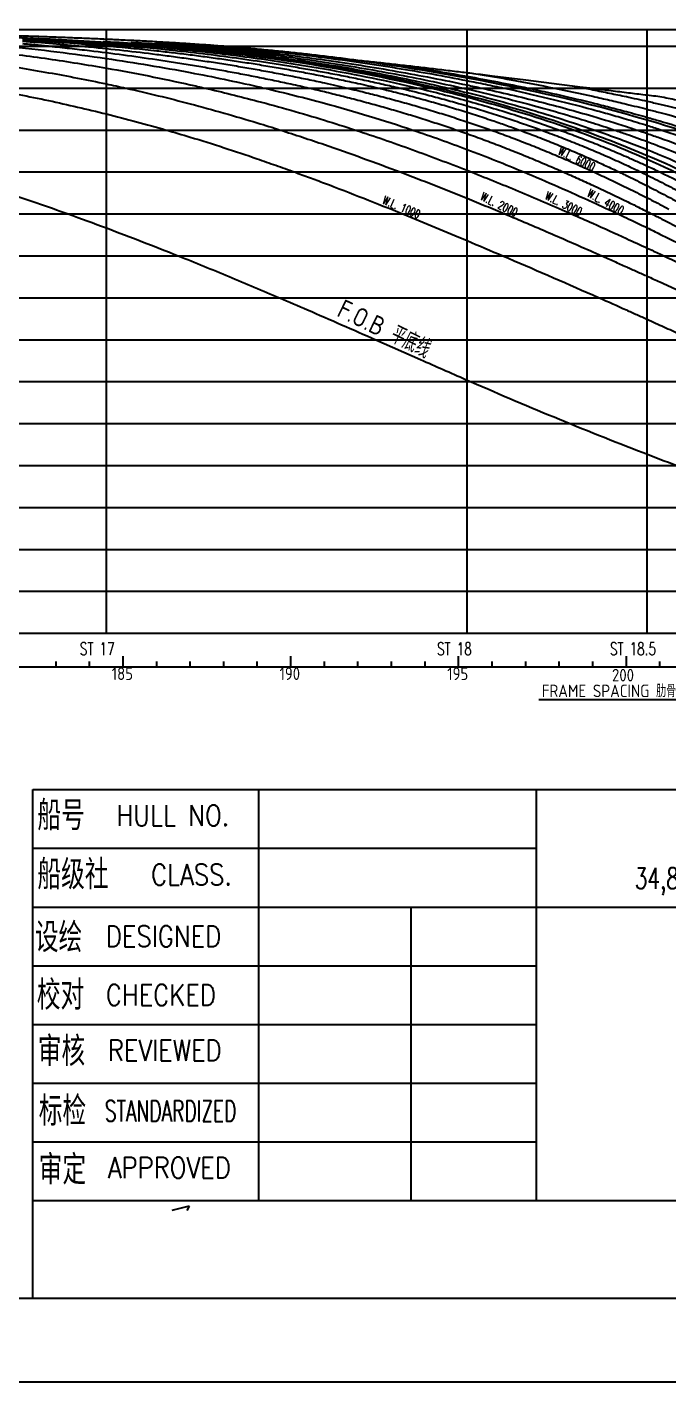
# Model space of a CAD drawing. Extents: x -990827 to -799530, y -79356 to 40656.
# Drawn here: x -837668 to -822386, y -79356 to -47049 of the extents above; entities that cross this region are included whole.
import ezdxf
from ezdxf.enums import TextEntityAlignment as Align

# ---------------------------------------------------------------- set-up
doc = ezdxf.new("R2010")
doc.units = 0
doc.header["$MEASUREMENT"] = 0
for name, color, linetype in [('FRAME', 7, 'Continuous'), ('grid', 7, 'Continuous'), ('sta', 7, 'Continuous')]:
    doc.layers.add(name, color=color, linetype=linetype)
doc.styles.add('BTL', font='simplex.shx', dxfattribs={"width": 0.85, "bigfont": 'hzdxf.shx'})
doc.styles.add('ROMANS', font='romans.shx', dxfattribs={"width": 0.7, "height": 125})
doc.styles.get("Standard").update_dxf_attribs({"font": 'gbenor.shx', "bigfont": 'gbcbig.shx'})

# ---------------------------------------------------------------- blocks, each defined once
blk = doc.blocks.new('biaochi')
at = {"color": 253}
for p, q in [((-181560, 0), (0, 0)), ((-32600, 0), (-32600, 125)), ((-31800, 0), (-31800, 125)), ((-31000, 0), (-31000, 250)), ((-31000, 0), (-31000, 125)), ((-30200, 0), (-30200, 125)), ((-29400, 0), (-29400, 125)), ((-28600, 0), (-28600, 125)), ((-27800, 0), (-27800, 125)), ((-27000, 0), (-27000, 250)), ((-27000, 0), (-27000, 125)), ((-26200, 0), (-26200, 125)), ((-25400, 0), (-25400, 125)), ((-24600, 0), (-24600, 125)), ((-23800, 0), (-23800, 125)), ((-23000, 0), (-23000, 250)), ((-23000, 0), (-23000, 125)), ((-22200, 0), (-22200, 125)), ((-21400, 0), (-21400, 125)), ((-20600, 0), (-20600, 125)), ((-19800, 0), (-19800, 125)), ((-19000, 0), (-19000, 250)), ((-18200, 0), (-18200, 125)), ((-12800, -790), (-21084, -790))]:
    blk.add_line(p, q, dxfattribs=at)
at = {"color": 253, "style": 'ROMANS', "width": 0.7}
for s, p in [('ST 17', (-32032, 280)), ('ST 18', (-23514, 280)), ('ST 18.5', (-19391, 280))]:
    blk.add_text(s, height=300, dxfattribs=at).set_placement(p)
at = {"color": 253}
for s, p in [('185', (-31272, -315)), ('190', (-27272, -315)), ('195', (-23272, -315)), ('200', (-19342, -349)), ('FRAME SPACING 肋骨间距 800mm', (-21018, -724))]:
    blk.add_text(s, height=300, dxfattribs=at).set_placement(p)

msp = doc.modelspace()

# ---------------------------------------------------------------- linework, layer by layer
at = {"color": 6}
msp.add_line((-988762.3, -77355.7), (-801529.8, -77355.7), dxfattribs=at)
msp.add_line((-990827, -79355.7), (-799529.8, -79355.7))
at = {"color": 171}
msp.add_lwpolyline([(-838577.1, -48519.4, -0.0076332), (-837158.4, -48800.6, -0.0082835), (-835777.1, -49120.4, -0.0088451), (-834347.2, -49503.6, -0.0035696), (-833777.1, -49671.6, -0.0050101), (-832970.9, -49924.3, -0.0044735), (-832177.1, -50189.8, -0.0023712), (-831733.2, -50345, -0.0020525), (-831292.4, -50503.6, -0.0015856), (-830933.9, -50635.5, -0.0014389), (-830577.1, -50769.2, -0.003501), (-829638.6, -51131.5, -0.0027587), (-828709.7, -51503.6, -0.0019649), (-827941.4, -51819.8, -0.0012638), (-827177.1, -52140.1, -0.0012354), (-826321.6, -52503.6, -0.002974), (-824177.1, -53436.3), (-824025.1, -53503.6, -0.0010641), (-823377.1, -53792.3, -0.0004142), (-823126.9, -53904.7, -0.0002997), (-822877.1, -54017.3), (-822577.1, -54153, -0.0003569), (-822191.4, -54328, -0.000566)], format="xyb", dxfattribs=at)
at = {"color": 3}
msp.add_lwpolyline([(-838193.7, -50981.9, -0.006334), (-836688, -51503.6, -0.0032271), (-835777.1, -51838.3, -0.0055132), (-834061, -52503.6, -0.0032686), (-832852.7, -52996.6, -0.0025757), (-831650.2, -53503.6, -0.0011127), (-830982.7, -53790.7, -0.0018856), (-829354, -54503.6), (-828282.6, -54977.9, 0.0013793), (-827209.8, -55449.6, 0.0047036), (-825100.9, -56346.2, 0.0058655), (-822976.8, -57196.7, 0.001887), (-822173.3, -57503.4, 0.0007538)], format="xyb", dxfattribs=at)
at = {"layer": 'FRAME', "color": 6}
msp.add_line((-837529.8, -77355.7), (-837529.8, -65231.8), dxfattribs=at)
at = {"layer": 'FRAME'}
for p, q in [((-832150.8, -65231.8), (-832150.8, -75031.8)), ((-837529.8, -66631.8), (-825529.8, -66631.8)), ((-828519, -68031.8), (-828519, -75031.8)), ((-837529.8, -69431.8), (-825529.8, -69431.8)), ((-837529.8, -69431.8), (-825529.8, -69431.8)), ((-837529.8, -70831.8), (-825529.8, -70831.8)), ((-837529.8, -72231.8), (-825529.8, -72231.8)), ((-837529.8, -73631.8), (-825529.8, -73631.8)), ((-833805.8, -75161.6), (-834219.3, -75272.3)), ((-833805.8, -75161.6), (-833861.7, -75272.3))]:
    msp.add_line(p, q, dxfattribs=at)
at = {"layer": 'FRAME', "color": 6}
for points in [[(-837529.8, -65231.8), (-801529.8, -65231.8)], [(-837529.8, -65231.8), (-801529.8, -65231.8)], [(-825529.8, -65231.8), (-825529.8, -75031.8)], [(-837529.8, -68031.8), (-801529.8, -68031.8)], [(-837529.8, -75031.8), (-801529.8, -75031.8)], [(-837529.8, -75031.8), (-801529.8, -75031.8)]]:
    msp.add_lwpolyline(points, dxfattribs=at)
at = {"layer": 'grid', "color": 251}
for points in [[(-988270.3, -47103.6), (-804145.3, -47103.6)], [(-835777.1, -61503.6), (-835777.1, -47103.6)], [(-827177.1, -61503.6), (-827177.1, -47103.6)], [(-822877.1, -61503.6), (-822877.1, -47103.6)], [(-988270.3, -47503.6), (-804145.3, -47503.6)], [(-988270.3, -47503.6), (-804145.3, -47503.6)], [(-988270.3, -47503.6), (-804145.3, -47503.6)], [(-988270.3, -48503.6), (-804145.3, -48503.6)], [(-988270.3, -48503.6), (-804145.3, -48503.6)], [(-988270.3, -48503.6), (-804145.3, -48503.6)], [(-988270.3, -49503.6), (-804145.3, -49503.6)], [(-988270.3, -49503.6), (-804145.3, -49503.6)], [(-988270.3, -49503.6), (-804145.3, -49503.6)], [(-988270.3, -50503.6), (-804145.3, -50503.6)], [(-988270.3, -50503.6), (-804145.3, -50503.6)], [(-988270.3, -50503.6), (-804145.3, -50503.6)], [(-988270.3, -51503.6), (-804145.3, -51503.6)], [(-981977.1, -51503.6), (-804145.3, -51503.6)], [(-981977.1, -51503.6), (-804145.3, -51503.6)], [(-988270.3, -52503.6), (-804145.3, -52503.6)], [(-981977.1, -52503.6), (-804145.3, -52503.6)], [(-981977.1, -52503.6), (-804145.3, -52503.6)], [(-988270.3, -53503.6), (-804145.3, -53503.6)], [(-988270.3, -53503.6), (-807827.1, -53503.6)], [(-988270.3, -53503.6), (-807827.1, -53503.6)], [(-988270.3, -54503.6), (-804145.3, -54503.6)], [(-988270.3, -54503.6), (-807827.1, -54503.6)], [(-988270.3, -54503.6), (-807827.1, -54503.6)], [(-988270.3, -55503.6), (-804145.3, -55503.6)], [(-988270.3, -55503.6), (-807827.1, -55503.6)], [(-988270.3, -55503.6), (-807827.1, -55503.6)], [(-988270.3, -56503.6), (-804145.3, -56503.6)], [(-988270.3, -56503.6), (-807827.1, -56503.6)], [(-988270.3, -56503.6), (-807827.1, -56503.6)], [(-988270.3, -57503.6), (-804145.3, -57503.6)], [(-988270.3, -57503.6), (-807827.1, -57503.6)], [(-988270.3, -57503.6), (-807827.1, -57503.6)], [(-988270.3, -58503.6), (-804145.3, -58503.6)], [(-988270.3, -58503.6), (-807827.1, -58503.6)], [(-988270.3, -58503.6), (-807827.1, -58503.6)], [(-988270.3, -59503.6), (-804145.3, -59503.6)], [(-988270.3, -59503.6), (-807827.1, -59503.6)], [(-988270.3, -59503.6), (-807827.1, -59503.6)], [(-988270.3, -60503.6), (-804145.3, -60503.6)], [(-988270.3, -60503.6), (-807827.1, -60503.6)], [(-988270.3, -60503.6), (-807827.1, -60503.6)], [(-988270.3, -61503.6), (-804145.3, -61503.6)]]:
    msp.add_lwpolyline(points, dxfattribs=at)
at = {"layer": 'grid', "color": 151}
for points in [[(-838156.6, -47503.6, -0.0051715), (-836955.2, -47639.3, -0.0056016), (-835777.1, -47798.2, -0.0050331), (-834767.8, -47956.3, -0.0053704), (-833777.1, -48132.6, -0.0045428), (-832970.6, -48292.7, -0.0047675), (-832177.1, -48465.6, -0.0010024), (-832011.8, -48503.6, -0.0044922), (-831288.8, -48678.3, -0.0047133), (-830577.1, -48864.2, -0.0073183), (-829509.3, -49170.8, -0.0075591), (-828468, -49503.6, -0.0047451), (-827817.6, -49729.2, -0.0043749), (-827177.1, -49964.6, -0.0045015), (-826494.5, -50229.3, -0.0040312), (-825821.5, -50503.6, -0.0046659), (-824993.4, -50858, -0.0038672), (-824177.1, -51224.1, -0.0026621), (-823574.9, -51503.6, -0.0008136), (-823377.1, -51597.1, -0.0019365), (-822877.1, -51836.9, -0.0010865), (-822577.1, -51983, -0.0018192), (-822053.3, -52241.8, -0.0015245)], [(-837777.1, -47336.6, -0.002184), (-836973.2, -47378.5, -0.0030093), (-836177.1, -47428.1, -0.0020681), (-835685.4, -47463.8, -0.0023402), (-835197.7, -47503.6, -0.0030622), (-834577.1, -47560.9, -0.0040093), (-833777.1, -47646.2, -0.0041138), (-832977.1, -47744.7, -0.0041907), (-832177.1, -47856.6, -0.0021555), (-831775.5, -47918.1, -0.0022444), (-831377.1, -47982.6, -0.0023229), (-830975.4, -48051.5, -0.002425), (-830577.1, -48123.7, -0.0025114), (-830175.3, -48200.6, -0.0026168), (-829777.1, -48281.1, -0.0027288), (-829375.1, -48366.8, -0.0029051), (-828977.1, -48456.4, -0.0015004), (-828775.6, -48503.6, -0.0045522), (-828177.1, -48651.5, -0.0031703), (-827774.9, -48757.5, -0.0033121), (-827377.1, -48867.9, -0.006901), (-826577.1, -49107.5, -0.0036108), (-826174.6, -49237.3, -0.0038058), (-825777.1, -49372.2, -0.0035932), (-825407.6, -49503.6, -0.0042728), (-824977.1, -49664.4, -0.0041317), (-824574.3, -49822.6, -0.0042281), (-824177.1, -49986.3, -0.0043845), (-823774.1, -50160.6, -0.004496), (-823377.1, -50340.8, -0.0039868), (-823034, -50503.6, -0.0053521), (-822577.1, -50730.9, -0.004641), (-822174.1, -50941.6, -0.0043778)], [(-837777.1, -47385.9, -0.0029932), (-837055.4, -47440.9, -0.0030361), (-836344.9, -47503.6, -0.0004083), (-836262.2, -47511.4, -0.0003637), (-836177.1, -47519.7, -0.003602), (-835364.5, -47604.7, -0.003709), (-834577.1, -47698.8, -0.001963), (-834179, -47750.9, -0.001945), (-833777.1, -47806.7, -0.0020359), (-833375.4, -47865.8, -0.0020624), (-832977.1, -47927.7, -0.0021923), (-832576.3, -47993.5, -0.0022034), (-832177.1, -48062.7, -0.0023775), (-831775.2, -48136.1, -0.0023936), (-831377.1, -48212.7, -0.0026062), (-830974.2, -48294.4, -0.0026377), (-830577.1, -48379.4, -0.001905), (-830304.3, -48440.3, -0.0019006), (-830030.9, -48503.6, -0.0008967), (-829903.7, -48533.8, -0.0008927), (-829777.1, -48564.3, -0.0029017), (-829380.5, -48663.1, -0.0028499), (-828977.1, -48768.6, -0.0030792), (-828568.1, -48880.7, -0.0032104), (-828177.1, -48993.2, -0.003503), (-827780.3, -49113.1, -0.0034339), (-827377.1, -49241.1, -0.0034355), (-826987.2, -49370.9, -0.0034905), (-826606, -49503.6, -0.0001248), (-826591.6, -49508.7, -0.0001968), (-826577.1, -49513.9, -0.0036795), (-826174.3, -49661.1, -0.0037155), (-825777.1, -49813, -0.0036375), (-825379.3, -49971.9, -0.0035748), (-824977.1, -50139.2, -0.0034853), (-824575, -50313.3, -0.0034995), (-824177.1, -50492.2), (-824152.2, -50503.6, -0.0032499), (-823767.9, -50683, -0.0031803), (-823377.1, -50871.6, -0.0031364), (-822975.6, -51071.7, -0.0031418), (-822577.1, -51276.6, -0.0016073), (-822363.7, -51388.9, -0.0015933)], [(-835189.4, -47409.7, -0.002817), (-834520.3, -47453.1, -0.0029067), (-833858.7, -47503.6), (-833777.1, -47510.3, -0.0038178), (-832970.9, -47584, -0.0041359), (-832177.1, -47669.3, -0.0086344), (-830577.1, -47882.6, -0.0091797), (-828899.7, -48167.4, -0.0088147), (-827276.9, -48503.6), (-827177.1, -48526.2, -0.0094063), (-825602.6, -48916.4, -0.0114545), (-824177.1, -49333.4, -0.0045268), (-823657.5, -49503.6, -0.0024894), (-823377.1, -49599.8, -0.0022984), (-823126.1, -49688.7, -0.0024578), (-822877.1, -49779.4, -0.0030084), (-822577.1, -49892.6, -0.0073717), (-821836.8, -50189.4, -0.0071424)], [(-834057.5, -47440.3, -0.0013187), (-833777.1, -47459.2, -0.0027121), (-833187.3, -47503.6, -0.0044848), (-832177.1, -47594.2, -0.0072452), (-830577.1, -47775.6, -0.0081012), (-828851.1, -48025.2, -0.0082903), (-827177.1, -48323.7, -0.0022423), (-826736.3, -48411.9, -0.0023776), (-826299.2, -48503.6, -0.0061615), (-825225.6, -48748, -0.0070147), (-824177.1, -49015.9, -0.00284), (-823775, -49127.1, -0.0029481), (-823377.1, -49242.1, -0.0038516), (-822877.1, -49394, -0.0023106), (-822577.1, -49489.2), (-822532.7, -49503.6, -0.0128754), (-820977.1, -50052.4, -0.006643)], [(-838577.1, -47906.9, -0.0071225), (-837158.1, -48136, -0.0084038), (-835777.1, -48403.1, -0.0029461), (-835314.5, -48503.6, -0.0048852), (-834539.5, -48684.5, -0.0046797), (-833777.1, -48878.1, -0.0048649), (-832970.7, -49099.2, -0.0045411), (-832177.1, -49333, -0.0030344), (-831629, -49503.6, -0.0028229), (-831100.7, -49674.8, -0.0026183), (-830577.1, -49850.8, -0.0043671), (-829666.7, -50171, -0.0038185), (-828768.7, -50503.6, -0.0031928), (-827969, -50812.5, -0.0027655), (-827177.1, -51129.4, -0.0014847), (-826723.3, -51315.4, -0.0013345), (-826271.7, -51503.6, -0.0028193), (-825220.3, -51951.9, -0.0019205), (-824177.1, -52408.6), (-823962.6, -52503.6, -0.0004432), (-823669.7, -52633.9, -0.000304), (-823377.1, -52764.7, -0.0003473), (-823126.9, -52876.9, -0.0004488), (-822877.1, -52989.3, -0.0005702), (-822577.1, -53125.1, -0.0007743), (-822163.1, -53313.9, -0.0005968)], [(-826913.5, -48167.7, -0.0036101), (-826126.8, -48305, -0.0050992), (-825095.7, -48503.6, -0.0047635), (-824177.1, -48699.3, -0.0021678), (-823775.5, -48790.7, -0.0022692), (-823377.1, -48885.1, -0.0029752), (-822877.1, -49009.1, -0.0018588), (-822577.1, -49086.6, -0.0046868), (-821833.1, -49289.3, -0.0048566)]]:
    msp.add_lwpolyline(points, format="xyb", dxfattribs=at)
at = {"layer": 'grid', "color": 1}
msp.add_lwpolyline([(-837777.1, -47256.5, -0.0004696), (-837398.7, -47269.6, -0.0004217), (-836977.1, -47284.8, -0.0005043), (-836545.2, -47301.3, -0.0006285), (-836177.1, -47316.1, -0.0008395), (-835785.9, -47333.1, -0.0008337), (-835377.1, -47352.1, -0.0009609), (-834971.6, -47372.5, -0.0009769), (-834577.1, -47393.9, -0.0011625), (-834182.5, -47417, -0.0011414), (-833777.1, -47442.5, -0.0014974), (-833352.3, -47471.6, -0.0016878), (-832977.1, -47499.7, -0.0018561), (-832598.8, -47530.6, -0.0016683), (-832177.1, -47568.2, -0.0015701), (-831767.9, -47607.3, -0.0016442), (-831377.1, -47647.1, -0.0017184), (-830977.5, -47690.6, -0.0017158), (-830577.1, -47736.9, -0.001725), (-830177.8, -47785.9, -0.0017134), (-829777.1, -47837.9, -0.0006459), (-829379.1, -47880.6, -0.0006178), (-828977.1, -47924.8, -0.0006525), (-828569, -47970.7, -0.00068), (-828177.1, -48015.9, -0.0005895), (-827780.5, -48062.6, -0.000567), (-827377.1, -48111, -0.000373), (-827020.2, -48154.6, -0.0003261), (-826577.1, -48209.3), (-825777.1, -48309.5), (-824977.1, -48410.2, 0.000183), (-824482.5, -48472, 0.0001903), (-824177.1, -48509.9, 0.0004074), (-823795.4, -48556.9, 0.0003512), (-823377.1, -48607.7, 0.0004116), (-822980.7, -48655.2, 0.0003615), (-822577.1, -48702.9, -0.0019711), (-822182.9, -48783.4, -0.0019105)], format="xyb", dxfattribs=at)
at = {"layer": 'grid', "color": 171}
for points in [[(-837777.1, -47355.3, -0.0028206), (-836935.9, -47406.4, -0.0031174), (-836177.1, -47461.5, -0.0012674), (-835934.9, -47481.3, -0.0011744), (-835676.4, -47503.6, -0.0026526), (-835122.8, -47555.6, -0.0026929), (-834577.1, -47612.8, -0.0020066), (-834177.8, -47658.5, -0.001993), (-833777.1, -47707.5, -0.0020349), (-833376, -47759.9, -0.0020362), (-832977.1, -47815.3, -0.0021287), (-832576.9, -47874.3, -0.002118), (-832177.1, -47936.7, -0.0022445), (-831775.3, -48003.1, -0.0022544), (-831377.1, -48072.5, -0.0024363), (-830976.1, -48146.2, -0.0024409), (-830577.1, -48223.7, -0.0026534), (-830174, -48306.2, -0.002681), (-829777.1, -48391.8, -0.0017677), (-829532.1, -48447, -0.0017818), (-829288.8, -48503.6, -0.0011762), (-829134.5, -48540.4, -0.0011394), (-828977.1, -48578.8, -0.0031373), (-828571.6, -48681.3, -0.0032132), (-828177.1, -48786.4, -0.003553), (-827774.7, -48899.5, -0.0035859), (-827377.1, -49017.4, -0.0038265), (-826976.3, -49142.7, -0.003824), (-826577.1, -49274.2, -0.0031908), (-826251.1, -49386.7, -0.0031835), (-825926, -49503.6, -0.0007584), (-825851.4, -49531, -0.0007586), (-825777.1, -49558.7, -0.0039641), (-825376.3, -49711.9, -0.0039571), (-824977.1, -49871.9, -0.0039481), (-824575.9, -50040, -0.0039455), (-824177.1, -50214.7, -0.0030661), (-823864.4, -50356.8, -0.0030532), (-823551.9, -50503.6, -0.000854), (-823464.1, -50545.6, -0.0008579), (-823377.1, -50587.7, -0.0039036), (-822976, -50786.2, -0.0038924), (-822577.1, -50991.5, -0.0037774), (-822179.5, -51203.9, -0.0036999)], [(-837777.1, -47440.8, -0.0013719), (-837450.4, -47471.5, -0.0013931), (-837128, -47503.6, -0.0020902), (-836652.5, -47554.3, -0.0020947), (-836177.1, -47609, -0.0036265), (-835372.5, -47710.9, -0.0036632), (-834577.1, -47823.4, -0.0018924), (-834178.5, -47884.3, -0.0018645), (-833777.1, -47948.8, -0.001972), (-833374.7, -48016.6, -0.0019828), (-832977.1, -48086.8, -0.0021487), (-832576.1, -48161, -0.0021579), (-832177.1, -48238.4, -0.0023452), (-831773.4, -48320.6, -0.002385), (-831377.1, -48405.1, -0.0013987), (-831158.5, -48453.4, -0.0013716), (-830937.7, -48503.6, -0.0011837), (-830755.8, -48545.9, -0.0012139), (-830577.1, -48588.3, -0.0027882), (-830179.7, -48686, -0.0027471), (-829777.1, -48789.8, -0.0028848), (-829373.7, -48898.6, -0.0029243), (-828977.1, -49010.6, -0.0032232), (-828572.5, -49130.1, -0.003275), (-828177.1, -49252.6, -0.0032629), (-827800.8, -49374.6, -0.0032047), (-827419.7, -49503.6, -0.000183), (-827398.4, -49511, -0.0002092), (-827377.1, -49518.3, -0.0034407), (-826973, -49661.8, -0.0035001), (-826577.1, -49808.6, -0.0032856), (-826182.8, -49960.9, -0.0031706), (-825777.1, -50123.6, -0.002921), (-825375.5, -50290.4, -0.0029337), (-824977.1, -50461.4, -0.0003129), (-824928.7, -50482.5, -0.0003327), (-824880.7, -50503.6, -0.002427), (-824529.3, -50660, -0.0024102), (-824177.1, -50820.9, -0.0026074), (-823774.3, -51009.9, -0.002634), (-823377.1, -51201.3, -0.0017122), (-823084.4, -51345.4, -0.0015902), (-822768.7, -51503.6, -0.0004711), (-822669.5, -51553.8, -0.0004926), (-822577.1, -51600.7, -0.0020626), (-822181, -51804.6, -0.0020071)], [(-837557.9, -47335.5, -0.0039107), (-836660.5, -47374.7, -0.0040921), (-835777.1, -47427.4, -0.0045603), (-834790.3, -47503.6, -0.0047161), (-833777.1, -47600.6, -0.0039259), (-832971, -47691.9, -0.0041819), (-832177.1, -47794.9, -0.0044351), (-831370.4, -47913.7, -0.0047318), (-830577.1, -48045.5, -0.0070923), (-829449.2, -48260.3, -0.0077719), (-828350.8, -48503.6, -0.0043849), (-827759.4, -48649.7, -0.0045732), (-827177.1, -48804.7, -0.0092347), (-826056, -49136.6, -0.0100118), (-824971.3, -49503.6, -0.0038546), (-824571.5, -49651.3, -0.003971), (-824177.1, -49804.1, -0.0041855), (-823774.2, -49967.9, -0.0044095), (-823377.1, -50137.2, -0.0028092), (-823125.9, -50248.7, -0.0026197), (-822877.1, -50362.3, -0.00172), (-822727, -50432.4, -0.0024125), (-822578, -50503.6), (-822577.1, -50504, -0.0086085), (-821765, -50914, -0.0091028)], [(-835854.9, -47389.2), (-835777.1, -47393.4, -0.0034653), (-834967.2, -47443.2, -0.0036279), (-834168.6, -47503.6, -0.001828), (-833777.1, -47537.5, -0.0038788), (-832971, -47616.6, -0.0040878), (-832177.1, -47707.3, -0.0042788), (-831370.6, -47813.1, -0.0044194), (-830577.1, -47931.3, -0.0086691), (-829079, -48194.7, -0.0092104), (-827628.7, -48503.6, -0.0029771), (-827177.1, -48611.3, -0.0107056), (-825646.9, -49020.9, -0.0123675), (-824177.1, -49487.8), (-824131.6, -49503.6, -0.003449), (-823752, -49638.2, -0.0036042), (-823377.1, -49777.2, -0.0049847), (-822877.1, -49972.3, -0.0030619), (-822577.1, -50095, -0.0096688), (-821646.2, -50503.6, -0.0070917)], [(-834606.8, -47426, -0.0035219), (-833777.1, -47484, -0.0011103), (-833530.3, -47503.6, -0.0032051), (-832849.4, -47563.5, -0.0033332), (-832177.1, -47631.5, -0.0080664), (-830577.1, -47830.3, -0.0087421), (-828850.1, -48104, -0.0083864), (-827177.1, -48428.5, -0.00178), (-826828.1, -48503.6, -0.0079243), (-825440.6, -48830.4, -0.0095228), (-824177.1, -49175, -0.006546), (-823377.1, -49421, -0.0021107), (-823124.4, -49503.6, -0.0021346), (-822877.1, -49586.7, -0.0027086), (-822577.1, -49690.7, -0.0074474), (-821766.9, -49990.3, -0.0072063)], [(-838577.1, -47620.2, -0.0063988), (-837159.8, -47806.1, -0.0074782), (-835777.1, -48026.5, -0.0057676), (-834767, -48215.1, -0.0058164), (-833777.1, -48423.7, -0.0020886), (-833425.9, -48503.6, -0.0075546), (-832177.1, -48812.9, -0.0099266), (-830577.1, -49269.1, -0.0045805), (-829837.1, -49503.6, -0.0079605), (-828491, -49967.5, -0.0065706), (-827177.1, -50463.7), (-827075.7, -50503.6, -0.0053486), (-825871, -50994.3, -0.0039777), (-824684.7, -51503.6, -0.0015275), (-824177.1, -51728.2, -0.0023171), (-823377.1, -52089.5, -0.0013692), (-822877.1, -52319.8, -0.0007524), (-822577.1, -52459.6), (-822483.1, -52503.6, -0.0034126), (-820977.1, -53221.9, -0.0012661)], [(-829167, -47903.8, -0.0013574), (-828852.4, -47948.9, -0.0079948), (-827177.1, -48221.5, -0.0036467), (-826446.3, -48357.9, -0.0038174), (-825725.4, -48503.6, -0.0042851), (-824945.1, -48674.5, -0.00456), (-824177.1, -48857.1, -0.0024717), (-823775.3, -48958.6, -0.0025872), (-823377.1, -49063.5, -0.0033758), (-822877.1, -49201.5, -0.0020977), (-822577.1, -49287.9, -0.0050889), (-821867.1, -49503.6, -0.0065596)], [(-824660, -48449.9, -0.0012679), (-824379.3, -48503.6, -0.0009266), (-824177.1, -48543.1, -0.0018797), (-823775.7, -48624.1, -0.0019743), (-823377.1, -48707.6, -0.0025869), (-822877.1, -48817.2, -0.0016221), (-822577.1, -48885.6, -0.004531), (-821770.3, -49080, -0.004838)]]:
    msp.add_lwpolyline(points, format="xyb", dxfattribs=at)
at = {"layer": 'grid', "color": 1}
msp.add_open_spline([(-985177.1, -57356.6), (-984128.4, -56604.2), (-981773.9, -54914.9), (-977743.8, -53012.7), (-973435.5, -51237.9), (-969092.4, -49883), (-964833, -48550.5), (-960502.2, -47757.5), (-956183.8, -47366.7), (-951880.3, -47111.5), (-917471.1, -47045.7), (-881641.2, -47129.6), (-844376.3, -47096.8), (-838219.7, -47240.8), (-832757, -47621.7), (-829869.2, -48039.7), (-825990.5, -49010.9), (-822701, -50107.6), (-819174.2, -52118.2), (-816386.7, -54129.1), (-814708.4, -55431.5), (-813460.3, -56593.9), (-812749.2, -57334.1), (-812150.4, -58010.9), (-811597.6, -58670.5), (-810969.3, -59475.7), (-810359.7, -60412.5), (-810000.3, -61101), (-809965.4, -61456.4), (-809960.8, -61503.6)], degree=3, knots=[0, 0, 0, 0, 3865.2668731, 8678.1917263, 13316.1487802, 17841.7341172, 22319.1782143, 26694.618128, 31016.265249, 35322.7378017, 39623.0162048, 134223.0146788, 142823.0602601, 151427.6947068, 152685.1689381, 159253.345275, 160133.8816819, 164682.1066376, 169601.6722931, 172239.9181118, 174996.3901547, 175964.9910748, 177354.2776989, 178073.7959837, 178675.4310404, 179937.2698653, 181126.8284233, 182054.2430585, 182196.1800573, 182196.1800573, 182196.1800573, 182196.1800573], dxfattribs=at)
at = {"layer": 'sta'}
for points, knots in [([(-985177.1, -56608.6), (-985122.3, -56573.5), (-984522.9, -56189.9), (-983309.7, -55461.9), (-981453.1, -54466.2), (-979555.4, -53540.1), (-978130.3, -52890.3), (-976576, -52210.5), (-975148.4, -51628.7), (-972430.9, -50653.4), (-970365.7, -50027.2), (-967503.5, -49166.1), (-964672.4, -48361), (-961185, -47790.8), (-958306.7, -47496.2), (-955439.3, -47295.6), (-951879.7, -47099.5), (-917471.3, -47132.9), (-881641.5, -47130.1), (-844376.3, -47095.9), (-838172.6, -47240.3), (-832419.3, -47630.2), (-828584.7, -48212.1), (-824800.6, -49343.9), (-823088, -50008.8), (-821089.7, -50895.5), (-818914.6, -52149.1), (-816860.4, -53586.1), (-815471, -54619.4), (-814757, -55190.2), (-813988.8, -55861.1), (-813296.1, -56506.2), (-812596, -57257.9), (-812021, -57932.4), (-811493.5, -58584.6), (-810873.4, -59481.3), (-810321.4, -60343.3), (-810062, -61038.2), (-809999.3, -61381.9), (-809977.1, -61503.6)], [0, 0, 0, 0, 195.0636364, 2135.1842698, 4242.3408997, 6513.4997909, 8468.781611, 8940.7491441, 11602.9559113, 13091.1700448, 17601.1147942, 18073.9373731, 22058.407347, 26420.4346782, 28652.2824306, 30737.9380683, 35043.1129599, 39343.262892, 133943.261366, 142543.3037466, 151147.7116263, 152547.4790833, 159845.3726693, 162711.0681435, 164381.8900365, 165353.2298586, 169268.3838792, 171883.6507872, 172873.2552297, 174462.8100272, 174623.9818193, 175932.7898827, 177300.3605128, 177702.6997896, 178591.9585478, 179814.9004162, 180974.3238719, 181650.9786301, 182021.775045, 182021.775045, 182021.775045, 182021.775045]), ([(-852977.1, -47103.6), (-850110.5, -47099.5), (-844376.3, -47091.5), (-837702.6, -47222.2), (-831958.4, -47536.2), (-827628.6, -48092.5), (-822803.4, -49190.1), (-819222.9, -50472.3), (-816720.8, -51675.9), (-815290.5, -52448.9), (-813836.2, -53370.6), (-812000.9, -54706.1), (-810408.9, -56244.1), (-809322.3, -57572.6), (-808687.3, -58463.4), (-808170.7, -59472.2), (-807782.2, -60474.7), (-807721.7, -61164.9), (-807692.1, -61503.6)], [0, 0, 0, 0, 8600.0188352, 17202.6931845, 20019.7594743, 25856.6034088, 30272.4896446, 34844.0025493, 37227.5589259, 38598.0179692, 39718.5976187, 42390.875486, 45395.5798824, 46322.9215654, 47540.0867555, 48666.6988374, 49720.6272006, 50735.6469769, 50735.6469769, 50735.6469769, 50735.6469769])]:
    msp.add_open_spline(points, degree=3, knots=knots, dxfattribs=at)

# ---------------------------------------------------------------- block references
at = {"layer": 'grid'}
msp.add_blockref('biaochi', (-804377.1, -62303.5), dxfattribs=at)

# ---------------------------------------------------------------- texts
at = {"layer": 'FRAME', "style": 'BTL'}
for s, height, width, p in [('船号 ', 700, 0.85, (-837422.1, -65849.2)), ('HULL NO.', 500, 0.85, (-835537.1, -65849.2)), ('船级社 ', 700, 0.85, (-837422.1, -67258.8)), ('CLASS.', 500, 0.85, (-834712.1, -67258.8)), ('设绘', 700, 0.85, (-837482.5, -68757.7)), ('DESIGNED', 500, 0.85, (-835789.2, -68731.8)), ('校对', 700, 0.85, (-837436, -70131.8)), ('CHECKED', 500, 0.85, (-835789.2, -70131.8)), ('审核', 700, 0.85, (-837412.8, -71471.8)), ('REVIEWED', 500, 0.85, (-835742.7, -71448.6)), ('标检', 700, 0.85, (-837389.5, -72897.7)), ('STANDARDIZED', 500, 0.65, (-835812.2, -72898.4)), ('审定', 700, 0.85, (-837389.5, -74296.5)), ('APPROVED', 500, 0.85, (-835742.7, -74250))]:
    msp.add_text(s, height=height, dxfattribs=dict(at, width=width)).set_placement(p, align=Align.MIDDLE_LEFT)
at = {"layer": 'FRAME', "color": 4, "style": 'BTL', "width": 0.7}
msp.add_text('34,800DWT BULK CARRIER', height=500, dxfattribs=at).set_placement((-823174.6, -67596))
at = {"layer": 'grid', "color": 151, "style": 'ROMANS', "width": 0.7}
for s, rotation, p in [('W.L. 6000', 334.00396, (-825024.9, -50073.7)), ('W.L. 2000', 334.02667, (-826874.9, -51160.3)), ('W.L. 4000', 331.42342, (-824332.2, -51077.6))]:
    msp.add_text(s, height=200, rotation=rotation, dxfattribs=at).set_placement(p)
at = {"layer": 'grid', "color": 171, "style": 'ROMANS', "width": 0.7}
for s, rotation, p in [('W.L. 3000', 333.58681, (-825338.7, -51141.4)), ('W.L. 1000', 337.44154, (-829211.4, -51255.8))]:
    msp.add_text(s, height=200, rotation=rotation, dxfattribs=at).set_placement(p)
at = {"layer": 'grid', "color": 151}
msp.add_text('F.O.B 平底线', height=450, rotation=334.02667, dxfattribs=at).set_placement((-830309.8, -53929.2))

doc.saveas('drawing.dxf')
